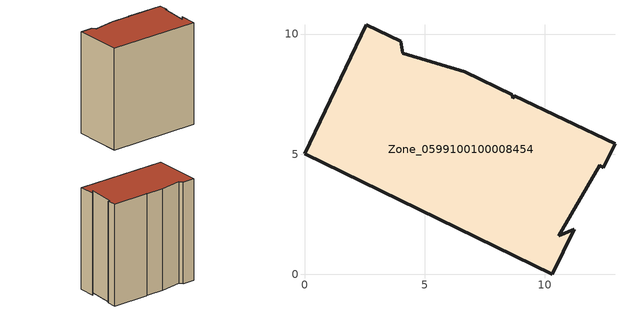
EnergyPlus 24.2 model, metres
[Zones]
Zone_0599100100008454
 floor ground (C_G): 6.67,8.42 8.66,7.47 8.68,7.33 8.73,7.44 12.93,5.43 12.45,4.42 12.3,4.53 10.58,1.6 11.23,1.88 10.33,0 0,5.03 2.57,10.39 4.01,9.7 4.1,9.21 z0
 wall outside (C_F): 12.93,5.43 8.73,7.44 8.68,7.33 8.66,7.47 6.67,8.42 4.1,9.21 4.01,9.7 2.57,10.39 0,5.03 10.33,0 11.23,1.88 10.58,1.6 12.3,4.53 12.45,4.42 12.93,5.43 z0:12.49
 roof outside (C_R): 8.66,7.47 6.67,8.42 4.1,9.21 4.01,9.7 2.57,10.39 0,5.03 10.33,0 11.23,1.88 10.58,1.6 12.3,4.53 12.45,4.42 12.93,5.43 8.73,7.44 8.68,7.33 z12.49
[BUILDING]
Pand.0599100100008454: North Axis=0; Terrain=City; Loads Convergence Tolerance Value=0.04; Temperature Convergence Tolerance Value=0.4; Solar Distribution=FullExterior; Maximum Number of Warmup Days=25; Minimum Number of Warmup Days=1
[Site:Location]
Rotterdam.The.Hague.AP_ZH_NLD Design_Conditions: Latitude=51.96; Longitude=4.45; Time Zone=1; Elevation=-4.5
[SITE:GROUNDTEMPERATURE:BUILDINGSURFACE]
18, 18, 18, 18, 18, 18, 18, 18, 18, 18, 18, 18
[MATERIAL] Thermal Absorptance=0.9; Solar Absorptance=0.7; Visible Absorptance=0.7
Name | Roughness | Thickness | Conductivity | Density | Specific Heat
G.TC.2015-2018 | MediumSmooth | 0.15 | 0.0428571 | 540 | 1210
F.TC.2015-2018 | Rough | 0.3 | 0.0666667 | 1920 | 840
R.TC.2015-2018 | MediumRough | 0.2 | 0.0333333 | 1500 | 1000
[CONSTRUCTION]
C_G: G.TC.2015-2018
C_F: F.TC.2015-2018
C_R: R.TC.2015-2018
[ZONE]
Zone_0599100100008454: Type=1; Multiplier=1; Ceiling Height=Autocalculate; Volume=Autocalculate; Floor Area=autocalculate; Part of Total Floor Area=Yes
[ZONEINFILTRATION:DESIGNFLOWRATE]
Infil_Zone_0599100100008454: Zone or ZoneList or Space or SpaceList=Zone_0599100100008454; Schedule=AlwaysOn; Design Flow Rate Calculation Method=Flow/Area; Flow Rate per Floor Area=0.0015; Constant Term Coefficient=1; Temperature Term Coefficient=0; Velocity Term Coefficient=0; Velocity Squared Term Coefficient=0
[HVACTEMPLATE:ZONE:IDEALLOADSAIRSYSTEM]
Zone_0599100100008454: Maximum Heating Supply Air Temperature=50; Minimum Cooling Supply Air Temperature=13; Maximum Heating Supply Air Humidity Ratio=0.0156; Minimum Cooling Supply Air Humidity Ratio=0.0077; Heating Limit=NoLimit; Cooling Limit=NoLimit; Dehumidification Control Type=ConstantSensibleHeatRatio; Cooling Sensible Heat Ratio=0.7; Dehumidification Setpoint=60; Humidification Control Type=None; Humidification Setpoint=30; Outdoor Air Method=None; Outdoor Air Flow Rate per Person=0.00944; Outdoor Air Flow Rate per Zone Floor Area=0; Outdoor Air Flow Rate per Zone=0; Demand Controlled Ventilation Type=None; Outdoor Air Economizer Type=NoEconomizer; Heat Recovery Type=None; Sensible Heat Recovery Effectiveness=0.7; Latent Heat Recovery Effectiveness=0.65
[ZONECONTROL:THERMOSTAT]
ThermostatControl_Zone_0599100100008454: Zone or ZoneList=Zone_0599100100008454; Control Type Schedule=DualSetpointControlType; Control 1=Thermostat_Zone_0599100100008454; Temperature Difference Between Cutout And Setpoint=0
[THERMOSTATSETPOINT:DUALSETPOINT]
Thermostat_Zone_0599100100008454: Heating Setpoint Temperature Schedule=HeatingSetpoint_Zone_0599100100008454; Cooling Setpoint Temperature Schedule=CoolingSetpoint_Zone_0599100100008454
[SCHEDULE:COMPACT]
HeatingSetpoint_Zone_0599100100008454: Through: 12/31, For: AllDays, Until: 24:00, 21
CoolingSetpoint_Zone_0599100100008454: Through: 12/31, For: AllDays, Until: 24:00, 24
DualSetpointControlType: Through: 12/31, For: AllDays, Until: 24:00, 4
AlwaysOn: Through: 12/31, For: AllDays, Until: 24:00, 1
